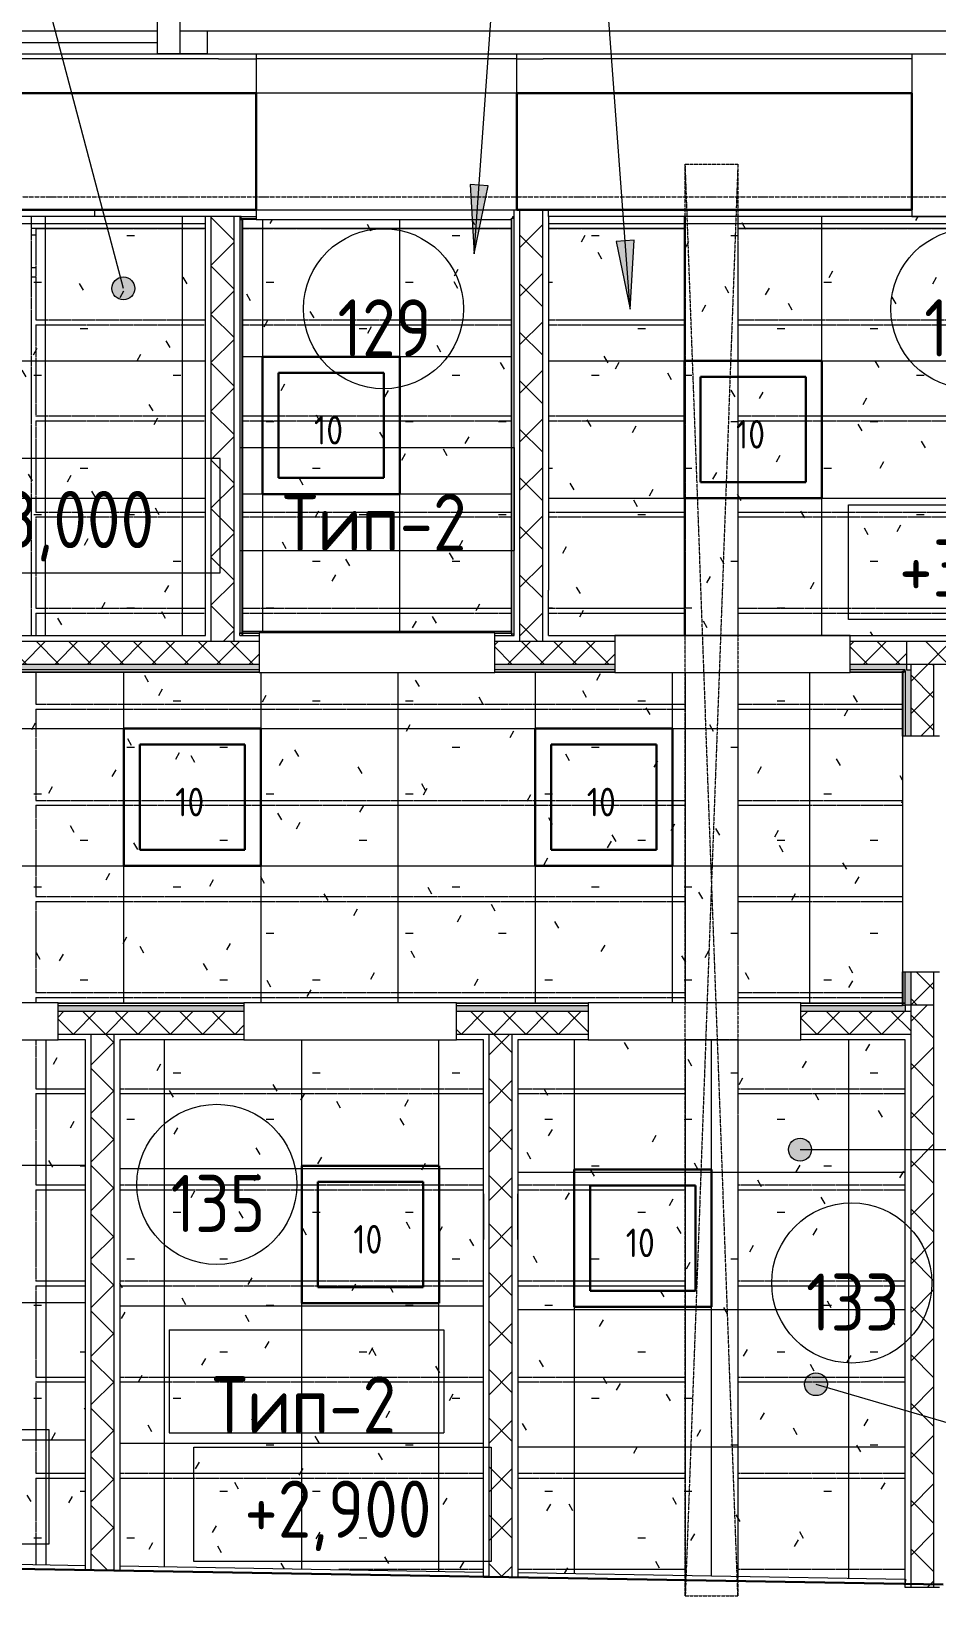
# Model space of a CAD drawing. Header units: millimetres. Extents: x -13069 to 207500, y -71366 to 56785.
# Drawn here: x 48960 to 52920, y 36933 to 43769 of the extents above; entities that cross this region are included whole.
import ezdxf

# ---------------------------------------------------------------- set-up
doc = ezdxf.new("R2010")
doc.units = ezdxf.units.MM
for name, pattern in [('ADSK_Линия сетки', [25, 20, -2.5, 0, -2.5]), ('ADSK_Штрих_ш3 п1_5', [4.5, 3, -1.5]), ('ADSK_Штрихпунктирная 2 точки_ш15 п1_5 п1_5 п1_5', [19.5, 15, -1.5, 0, -1.5, 0, -1.5])]:
    doc.linetypes.add(name, pattern=pattern)
for name, color, linetype, lineweight in [('Аннотация', 7, 'Continuous', 18), ('Каркас', 7, 'Continuous', 18), ('Крыша', 7, 'Continuous', 9), ('Марки', 7, 'Continuous', 20), ('Марки помещений', 7, 'Continuous', 20), ('Оси', 7, 'Continuous', 9), ('Отметки', 7, 'Continuous', 9), ('Перекрытие', 7, 'Continuous', 18), ('Потолки', 7, 'Continuous', 9), ('Потолки штриховка', 7, 'Continuous', 9), ('Стены внутренние', 7, 'Continuous', 18), ('Стены наружные', 7, 'Continuous', 18), ('Стены несущие', 7, 'Continuous', 30), ('Стены отделка', 7, 'Continuous', 30), ('Стены штриховка', 7, 'Continuous', 9)]:
    doc.layers.add(name, color=color, linetype=linetype, lineweight=lineweight)
doc.layers.add('Линии', color=7, linetype='Continuous', lineweight=9, true_color=0x00a600)
doc.styles.add('GOST Common_1', font='GOST_Common.ttf', dxfattribs={"width": 0.9, "height": 250})
doc.styles.add('GOST Common_2', font='GOST_Common.ttf', dxfattribs={"width": 0.9, "height": 250})
doc.styles.add('GOST Common_4', font='GOST_Common.ttf', dxfattribs={"width": 0.9, "height": 125})
doc.styles.add('GOST Common_B', font='', dxfattribs={"width": 0.9, "height": 250})
doc.styles.get('GOST Common_B').set_extended_font_data('GOST Common', bold=True)
pattern_1 = [(45, (0, 0), (-70.71068, 70.71068), []), (135, (0, 0), (-70.71068, -70.71068), [])]
pattern_2 = [(45, (0, 0), (-106.06602, 106.06602), []), (135, (0, 0), (-106.06602, -106.06602), [])]
pattern_3 = [(0, (0, 0), (812.8, 203.2), [33.528, -576.072, 33.528, -576.072, -3251.2]), (0, (0, 0), (812.8, 203.2), [-1219.2, 33.528, -1185.672, 33.528, -576.072, -1422.4]), (0, (0, 0), (812.8, 203.2), [-3048, 33.528, -372.872, 33.528, -982.472]), (120, (304.8, 101.6), (-582.37636, 602.30545), [33.528, -576.072, 33.528, -576.072, -3251.2]), (120, (304.8, 101.6), (-582.37636, 602.30545), [-1219.2, 33.528, -1185.672, 33.528, -576.072, -1422.4]), (120, (304.8, 101.6), (-582.37636, 602.30545), [-3048, 33.528, -372.872, 33.528, -982.472]), (240, (406.4, 508), (-230.42364, -805.50545), [33.528, -576.072, 33.528, -576.072, -3251.2]), (240, (406.4, 508), (-230.42364, -805.50545), [-1219.2, 33.528, -1185.672, 33.528, -576.072, -1422.4]), (240, (406.4, 508), (-230.42364, -805.50545), [-3048, 33.528, -372.872, 33.528, -982.472])]

# ---------------------------------------------------------------- blocks, each defined once
blk = doc.blocks.new('ADSK_Марка_Помещение_ОдноЗначение - Номер-159740-План потолков 1-го этажа')
at = {"layer": 'Марки помещений'}
blk.add_circle((0, 0), 3.5, dxfattribs=at)
blk = doc.blocks.new('ADSK_Марка_Потолок - ADSK_Марка и Смещение от уровня-155896-План потолков 1-го этажа')
at = {"layer": 'Марки'}
for p, q in [((-6, 4.5), (-6, 0)), ((-6, 4.5), (6, 4.5)), ((6, 4.5), (6, 0)), ((-6, 0), (6, 0))]:
    blk.add_line(p, q, dxfattribs=at)
blk = doc.blocks.new('Высотные отметки - Рамка-12095-План потолков 1-го этажа')
at = {"layer": 'Аннотация', "lineweight": 20}
for p, q in [((-6.5, 0), (-6.5, 5)), ((-6.5, 5), (6.5, 5)), ((6.5, 5), (6.5, 0)), ((6.5, 0), (-6.5, 0))]:
    blk.add_line(p, q, dxfattribs=at)

msp = doc.modelspace()

# ---------------------------------------------------------------- hatches: boundary and pattern name
at = {"layer": 'Аннотация', "lineweight": 9}
for points in [[(50897.56, 42796.99), (50958.182, 43093.444), (50879.388, 43099.033)], [(51579.909, 42554.425), (51597.285, 42856.515), (51518.506, 42850.719)]]:
    msp.add_hatch(color=256, dxfattribs=at).paths.add_polyline_path(points)
at = {"layer": 'Марки'}
h = msp.add_hatch(color=256, dxfattribs=at)
edge = h.paths.add_edge_path()
edge.add_arc((49363.455, 42645.131), 50, 0, 360)
h = msp.add_hatch(color=256, dxfattribs=at)
edge = h.paths.add_edge_path()
edge.add_arc((52392.27, 37856.796), 50, 0, 360)
at = {"layer": 'Отметки'}
h = msp.add_hatch(color=256, dxfattribs=at)
edge = h.paths.add_edge_path()
edge.add_arc((52322.623, 38881.898), 50, 0, 360)
at = {"layer": 'Потолки штриховка', "lineweight": 18}
h = msp.add_hatch(dxfattribs=at)
h.set_pattern_fill('FP_21', color=256, style=0, pattern_type=2)
h.set_pattern_definition(pattern_3)
h.paths.add_polyline_path([(49224.917, 41128.805), (49722.136, 41128.805), (49722.136, 42958.805), (48422.135, 42958.805), (48422.135, 41128.805), (49079.642, 41128.805)])
h = msp.add_hatch(dxfattribs=at)
h.set_pattern_fill('FP_95', color=256, style=0, pattern_type=2)
h.set_pattern_definition([(0, (47822.14, 41728.8), (0, -600), []), (270, (47822.14, 41728.8), (-600, -4e-14), [])])
h.paths.add_polyline_path([(49224.917, 41128.805), (49722.136, 41128.805), (49722.136, 42958.805), (48422.135, 42958.805), (48422.135, 41128.805), (49079.642, 41128.805)])
h = msp.add_hatch(dxfattribs=at)
h.set_pattern_fill('FP_51', color=256, style=0, pattern_type=2)
h.set_pattern_definition(pattern_3)
h.paths.add_polyline_path([(51060.136, 41128.805), (51072.136, 41128.805), (51072.136, 41134.805), (51060.136, 41134.805)])
h.paths.add_polyline_path([(49878.136, 42948.805), (49878.136, 42958.805), (49872.136, 42958.805), (49872.136, 42946.805), (49878.136, 42946.805)])
h.paths.add_polyline_path([(49884.136, 41140.805), (51060.136, 41140.805), (51060.136, 42946.805), (49884.136, 42946.805), (49884.136, 41146.565)])
h.paths.add_polyline_path([(51066.136, 42952.805), (51072.136, 42952.805), (51072.136, 42958.805), (51066.136, 42958.805)])
h = msp.add_hatch(dxfattribs=at)
h.set_pattern_fill('FP_98', color=256, style=0, pattern_type=2)
h.set_pattern_definition([(270, (50572.14, 42346.8), (-600, -4e-14), []), (180, (50572.14, 42346.8), (7e-14, 600), [])])
h.paths.add_polyline_path([(51060.136, 41128.805), (51072.136, 41128.805), (51072.136, 41134.805), (51060.136, 41134.805)])
h.paths.add_polyline_path([(49878.136, 42948.805), (49878.136, 42958.805), (49872.136, 42958.805), (49872.136, 42946.805), (49878.136, 42946.805)])
h.paths.add_polyline_path([(49884.136, 41140.805), (51060.136, 41140.805), (51060.136, 42946.805), (49884.136, 42946.805), (49884.136, 41146.565)])
h.paths.add_polyline_path([(51066.136, 42952.805), (51072.136, 42952.805), (51072.136, 42958.805), (51066.136, 42958.805)])
h = msp.add_hatch(dxfattribs=at)
h.set_pattern_fill('FP_21', color=256, style=0, pattern_type=2)
h.set_pattern_definition(pattern_3)
h.paths.add_polyline_path([(54798.022, 41128.805), (54812.822, 41128.998), (54798.306, 42788.805), (54211.355, 42788.805), (54211.355, 42958.805), (51222.136, 42958.805), (51222.136, 41128.805), (54390.021, 41128.805)])
h = msp.add_hatch(dxfattribs=at)
h.set_pattern_fill('FP_78', color=256, style=0, pattern_type=2)
h.set_pattern_definition([(0, (53017.5, 41128.8), (0, -600), []), (270, (53017.5, 41128.8), (-600, -4e-14), [])])
h.paths.add_polyline_path([(54798.022, 41128.805), (54812.822, 41128.998), (54798.306, 42788.805), (54211.355, 42788.805), (54211.355, 42958.805), (51222.136, 42958.805), (51222.136, 41128.805), (54390.021, 41128.805)])
h = msp.add_hatch(dxfattribs=at)
h.set_pattern_fill('FP_35', color=256, style=0, pattern_type=2)
h.set_pattern_definition(pattern_3)
h.paths.add_polyline_path([(47490.957, 37106.173), (47490.957, 39521.692), (47492.957, 39521.692), (47492.957, 39523.692), (52770.957, 39523.692), (52770.957, 40966.805), (46021.854, 40966.805), (46021.854, 37131.02), (47483.37, 37106.301)])
h.paths.add_polyline_path([(52782.957, 40972.805), (52782.957, 40978.805), (52776.957, 40978.805), (52776.957, 40972.805), (52781.814, 40972.805)])
h = msp.add_hatch(dxfattribs=at)
h.set_pattern_fill('FP_36', color=256, style=0, pattern_type=2)
h.set_pattern_definition([(270, (49364.9, 38921.7), (-600, -4e-14), []), (180, (49364.9, 38921.7), (7e-14, 600), [])])
h.paths.add_polyline_path([(47490.957, 37106.173), (47490.957, 39521.692), (47492.957, 39521.692), (47492.957, 39523.692), (52770.957, 39523.692), (52770.957, 40966.805), (46021.854, 40966.805), (46021.854, 37131.02), (47483.37, 37106.301)])
h.paths.add_polyline_path([(52782.957, 40972.805), (52782.957, 40978.805), (52776.957, 40978.805), (52776.957, 40972.805), (52781.814, 40972.805)])
h = msp.add_hatch(dxfattribs=at)
h.set_pattern_fill('FP_21', color=256, style=0, pattern_type=2)
h.set_pattern_definition(pattern_3)
h.paths.add_polyline_path([(49197.957, 37065.301), (49197.957, 39361.692), (47652.957, 39361.692), (47652.957, 37091.432), (49114.228, 37066.717)])
h = msp.add_hatch(dxfattribs=at)
h.set_pattern_fill('FP_40', color=256, style=0, pattern_type=2)
h.set_pattern_definition([(90, (48425.46, 38213.5), (600, -4e-14), []), (0, (48425.46, 38213.5), (0, -600), [])])
h.paths.add_polyline_path([(49197.957, 37065.301), (49197.957, 39361.692), (47652.957, 39361.692), (47652.957, 37091.432), (49114.228, 37066.717)])
h = msp.add_hatch(dxfattribs=at)
h.set_pattern_fill('FP_21', color=256, style=0, pattern_type=2)
h.set_pattern_definition(pattern_3)
h.paths.add_polyline_path([(50937.957, 37035.872), (50937.957, 39361.692), (49347.957, 39361.692), (49347.957, 37062.764), (50829.117, 37037.712)])
h = msp.add_hatch(dxfattribs=at)
h.set_pattern_fill('FP_39', color=256, style=0, pattern_type=2)
h.set_pattern_definition([(90, (50142.96, 38198.8), (600, -4e-14), []), (0, (50142.96, 38198.8), (0, -600), [])])
h.paths.add_polyline_path([(50937.957, 37035.872), (50937.957, 39361.692), (49347.957, 39361.692), (49347.957, 37062.764), (50829.117, 37037.712)])
h = msp.add_hatch(dxfattribs=at)
h.set_pattern_fill('FP_21', color=256, style=0, pattern_type=2)
h.set_pattern_definition(pattern_3)
h.paths.add_polyline_path([(52782.957, 37004.667), (52782.957, 39361.692), (51087.957, 39361.692), (51087.957, 37033.335), (52578.593, 37008.123)])
h = msp.add_hatch(dxfattribs=at)
h.set_pattern_fill('FP_38', color=256, style=0, pattern_type=2)
h.set_pattern_definition([(90, (51935.46, 38183.2), (600, -4e-14), []), (0, (51935.46, 38183.2), (0, -600), [])])
h.paths.add_polyline_path([(52782.957, 37004.667), (52782.957, 39361.692), (51087.957, 39361.692), (51087.957, 37033.335), (52578.593, 37008.123)])
at = {"layer": 'Стены внутренние', "lineweight": 9}
h = msp.add_hatch(dxfattribs=at)
h.set_pattern_fill('FP_2', color=256, style=0, pattern_type=2)
h.set_pattern_definition(pattern_2)
h.paths.add_polyline_path([(49795.052, 41103.805), (49847.136, 41103.805), (49847.136, 42958.805), (49747.136, 42958.805), (49747.136, 41103.805)])
h = msp.add_hatch(dxfattribs=at)
h.set_pattern_fill('FP_2', color=256, style=0, pattern_type=2)
h.set_pattern_definition(pattern_2)
h.paths.add_polyline_path([(51132.195, 41103.805), (51197.136, 41103.805), (51197.136, 42988.805), (51097.136, 42988.805), (51097.136, 41103.805)])
at = {"layer": 'Стены внутренние', "lineweight": 9, "true_color": 0x0000ff}
h = msp.add_hatch(dxfattribs=at)
h.set_pattern_fill('FP_1', color=5, style=0, pattern_type=2)
h.set_pattern_definition(pattern_1)
h.paths.add_polyline_path([(48151.357, 41003.805), (49957.136, 41003.805), (49957.136, 41103.805), (47557.957, 41103.805), (47557.957, 41003.805), (48102.678, 41003.805)])
h.paths.add_polyline_path([(51512.136, 41003.805), (51512.136, 41103.805), (50987.136, 41103.805), (50987.136, 41003.805), (51266.486, 41003.805)])
h.paths.add_polyline_path([(46627.957, 41003.805), (46627.957, 41103.805), (46021.854, 41103.805), (46021.854, 41003.805), (46287.832, 41003.805)])
h.paths.add_polyline_path([(52542.136, 41003.805), (52787.719, 41003.805), (52787.719, 41103.805), (52542.136, 41103.805)])
at = {"layer": 'Стены внутренние', "lineweight": 9}
h = msp.add_hatch(dxfattribs=at)
h.set_pattern_fill('FP_2', color=256, style=0, pattern_type=2)
h.set_pattern_definition(pattern_2)
h.paths.add_polyline_path([(52787.719, 41003.805), (54813.834, 41003.805), (54812.892, 41103.805), (52787.719, 41103.805)])
at = {"layer": 'Стены внутренние'}
h = msp.add_hatch(color=256, dxfattribs=at)
h.paths.add_polyline_path([(48101.958, 40978.805), (49957.136, 40978.805), (49957.136, 41003.805), (47557.957, 41003.805), (47557.957, 40978.805), (47989.361, 40978.805)])
h.paths.add_polyline_path([(46021.854, 40978.805), (46627.957, 40978.805), (46627.957, 41003.805), (46021.854, 41003.805), (46021.854, 40981.339)])
h.paths.add_polyline_path([(52776.957, 40978.805), (52787.719, 40978.805), (52787.719, 41003.805), (52542.136, 41003.805), (52542.136, 40978.805), (52578.593, 40978.805)])
h.paths.add_polyline_path([(51512.136, 40978.805), (51512.136, 41003.805), (50987.136, 41003.805), (50987.136, 40978.805), (51266.486, 40978.805)])
h = msp.add_hatch(color=256, dxfattribs=at)
h.paths.add_polyline_path([(52807.957, 39513.805), (52807.957, 39659.192), (52782.957, 39659.192), (52782.957, 39513.805)])
h.paths.add_polyline_path([(52782.957, 40689.192), (52807.957, 40689.192), (52807.957, 40978.805), (52782.957, 40978.805), (52782.957, 40806.594)])
at = {"layer": 'Стены внутренние', "lineweight": 9, "true_color": 0x0000ff}
h = msp.add_hatch(dxfattribs=at)
h.set_pattern_fill('FP_1', color=5, style=0, pattern_type=2)
h.set_pattern_definition(pattern_1)
h.paths.add_polyline_path([(52807.957, 39513.805), (52907.957, 39513.805), (52907.957, 39659.192), (52807.957, 39659.192), (52807.957, 39546.594)])
h.paths.add_polyline_path([(52807.957, 40689.192), (52907.957, 40689.192), (52907.957, 41003.805), (52807.957, 41003.805), (52807.957, 40806.594)])
at = {"layer": 'Стены внутренние', "lineweight": 9}
h = msp.add_hatch(dxfattribs=at)
h.set_pattern_fill('FP_2', color=256, style=0, pattern_type=2)
h.set_pattern_definition(pattern_2)
h.paths.add_polyline_path([(52907.957, 36968.805), (52907.957, 39513.805), (52807.957, 39513.805), (52807.957, 36968.805)])
at = {"layer": 'Стены внутренние'}
h = msp.add_hatch(color=256, dxfattribs=at)
h.paths.add_polyline_path([(52578.593, 39486.692), (52782.957, 39486.692), (52782.957, 39511.692), (52326.716, 39511.692), (52326.716, 39486.692)])
h.paths.add_polyline_path([(49890.457, 39486.692), (49890.457, 39511.692), (49077.957, 39511.692), (49077.957, 39486.692), (49347.957, 39486.692)])
h.paths.add_polyline_path([(50820.457, 39486.692), (51396.716, 39486.692), (51396.716, 39511.692), (50820.457, 39511.692)])
h.paths.add_polyline_path([(47989.361, 39486.692), (48147.957, 39486.692), (48147.957, 39511.692), (47502.957, 39511.692), (47502.957, 39486.692), (47652.957, 39486.692)])
at = {"layer": 'Стены внутренние', "lineweight": 9, "true_color": 0x0000ff}
h = msp.add_hatch(dxfattribs=at)
h.set_pattern_fill('FP_1', color=5, style=0, pattern_type=2)
h.set_pattern_definition(pattern_1)
h.paths.add_polyline_path([(52675.731, 39386.692), (52807.957, 39386.692), (52807.957, 39486.692), (52326.716, 39486.692), (52326.716, 39386.692), (52578.593, 39386.692)])
h.paths.add_polyline_path([(47627.957, 39386.692), (48147.957, 39386.692), (48147.957, 39486.692), (47527.957, 39486.692), (47527.957, 39386.692)])
h.paths.add_polyline_path([(49077.957, 39386.692), (49890.457, 39386.692), (49890.457, 39486.692), (49077.957, 39486.692)])
h.paths.add_polyline_path([(51396.716, 39386.692), (51396.716, 39486.692), (50820.457, 39486.692), (50820.457, 39386.692), (51087.957, 39386.692)])
at = {"layer": 'Стены внутренние', "lineweight": 9}
h = msp.add_hatch(dxfattribs=at)
h.set_pattern_fill('FP_2', color=256, style=0, pattern_type=2)
h.set_pattern_definition(pattern_2)
h.paths.add_polyline_path([(49322.957, 37043.268), (49322.685, 39386.692), (49222.957, 39386.692), (49222.957, 37044.875), (49317.957, 37043.268)])
h = msp.add_hatch(dxfattribs=at)
h.set_pattern_fill('FP_2', color=256, style=0, pattern_type=2)
h.set_pattern_definition(pattern_2)
h.paths.add_polyline_path([(51062.957, 37013.755), (51062.688, 39386.692), (50962.957, 39386.692), (50963.097, 37015.444)])

# ---------------------------------------------------------------- linework, layer by layer
at = {"layer": 'Аннотация', "lineweight": 9}
for p, q in [((50897.56, 42796.99), (51223.728, 47395.518)), ((51579.909, 42554.425), (51223.728, 47395.518)), ((50958.182, 43093.444), (50879.388, 43099.033)), ((50879.388, 43099.033), (50897.56, 42796.99)), ((50897.56, 42796.99), (50958.182, 43093.444)), ((51597.285, 42856.515), (51518.506, 42850.719)), ((51518.506, 42850.719), (51579.909, 42554.425)), ((51579.909, 42554.425), (51597.285, 42856.515))]:
    msp.add_line(p, q, dxfattribs=at)
at = {"layer": 'Каркас', "color": 7, "linetype": 'ADSK_Штрих_ш3 п1_5', "lineweight": 9, "true_color": 0xf9f9f9}
for p, q in [((48960.457, 42958.805), (48960.457, 41128.805)), ((51820.844, 42958.805), (51820.844, 41128.805)), ((52050.844, 42958.805), (52050.844, 41128.805)), ((48980.844, 42906.594), (48980.844, 42506.594)), ((48980.844, 42906.594), (49722.136, 42906.594)), ((49884.136, 42906.594), (51060.136, 42906.594)), ((51222.136, 42906.594), (51820.844, 42906.594)), ((52050.844, 42906.594), (54211.355, 42906.594)), ((49722.136, 42506.594), (48980.844, 42506.594)), ((48980.844, 42486.594), (48980.844, 42086.594)), ((48980.844, 42486.594), (49722.136, 42486.594)), ((51060.136, 42506.594), (49884.136, 42506.594)), ((49884.136, 42486.594), (51060.136, 42486.594)), ((51820.844, 42506.594), (51222.136, 42506.594)), ((51222.136, 42486.594), (51820.844, 42486.594)), ((54801.68, 42506.594), (52050.844, 42506.594)), ((52050.844, 42486.594), (54801.842, 42486.594)), ((49722.136, 42086.594), (48980.844, 42086.594)), ((48980.844, 42066.594), (48980.844, 41666.594)), ((48980.844, 42066.594), (49722.136, 42066.594)), ((51060.136, 42086.594), (49884.136, 42086.594)), ((49884.136, 42066.594), (51060.136, 42066.594)), ((51820.844, 42086.594), (51222.136, 42086.594)), ((51222.136, 42066.594), (51820.844, 42066.594)), ((54805.077, 42086.594), (52050.844, 42086.594)), ((52050.844, 42066.594), (54805.239, 42066.594)), ((49722.136, 41666.594), (48980.844, 41666.594)), ((48980.844, 41646.594), (48980.844, 41246.594)), ((48980.844, 41646.594), (49722.136, 41646.594)), ((51060.136, 41666.594), (49884.136, 41666.594)), ((49884.136, 41646.594), (51060.136, 41646.594)), ((51820.844, 41666.594), (51222.136, 41666.594)), ((51222.136, 41646.594), (51820.844, 41646.594)), ((54808.474, 41666.594), (52050.844, 41666.594)), ((52050.844, 41646.594), (54808.635, 41646.594)), ((49722.136, 41246.594), (48980.844, 41246.594)), ((48980.844, 41226.594), (48980.844, 41128.805)), ((48980.844, 41226.594), (49722.136, 41226.594)), ((51060.252, 41246.594), (49884.136, 41246.594)), ((49884.136, 41226.594), (51060.23, 41226.594)), ((51820.844, 41246.594), (51222.136, 41246.594)), ((51222.136, 41226.594), (51820.844, 41226.594)), ((54811.871, 41246.594), (52050.844, 41246.594)), ((52050.844, 41226.594), (54812.032, 41226.594)), ((48980.844, 40966.805), (48980.844, 40826.594)), ((51820.844, 40966.805), (51820.844, 39523.692)), ((52050.844, 40966.805), (52050.844, 39523.692)), ((51820.844, 40826.594), (48980.844, 40826.594)), ((52770.957, 40826.594), (52050.844, 40826.594)), ((48980.844, 40806.594), (48980.844, 40406.594)), ((48980.844, 40806.594), (51820.844, 40806.594)), ((52050.844, 40806.594), (52770.957, 40806.594)), ((51820.844, 40406.594), (48980.844, 40406.594)), ((52770.957, 40406.594), (52050.844, 40406.594)), ((48980.844, 40386.594), (48980.844, 39986.594)), ((48980.844, 40386.594), (51820.844, 40386.594)), ((52050.844, 40386.594), (52770.957, 40386.594)), ((51820.844, 39986.594), (48980.844, 39986.594)), ((48980.844, 39966.594), (48980.844, 39566.594)), ((48980.844, 39966.594), (51820.844, 39966.594)), ((52770.957, 39986.594), (52050.844, 39986.594)), ((52050.844, 39966.594), (52770.957, 39966.594)), ((51820.844, 39566.594), (48980.844, 39566.594)), ((48980.844, 39546.594), (48980.844, 39523.692)), ((48980.844, 39546.594), (51820.844, 39546.594)), ((52770.957, 39566.594), (52050.844, 39566.594)), ((52050.844, 39546.594), (52770.957, 39546.594)), ((48980.844, 39361.692), (48980.844, 39146.594)), ((51820.844, 39361.692), (51820.844, 37020.939)), ((52050.844, 39361.692), (52050.844, 37017.049)), ((49197.957, 39146.594), (48980.844, 39146.594)), ((48980.844, 39126.594), (48980.844, 38726.594)), ((48980.844, 39126.594), (49197.957, 39126.594)), ((50937.957, 39146.594), (49347.957, 39146.594)), ((49347.957, 39126.594), (50937.957, 39126.594)), ((51820.844, 39146.594), (51087.957, 39146.594)), ((51087.957, 39126.594), (51820.844, 39126.594)), ((52782.957, 39146.594), (52050.844, 39146.594)), ((52050.844, 39126.594), (52782.957, 39126.594)), ((49197.957, 38726.594), (48980.844, 38726.594)), ((48980.844, 38706.594), (48980.844, 38306.594)), ((48980.844, 38706.594), (49197.957, 38706.594)), ((50937.957, 38726.594), (49347.957, 38726.594)), ((49347.957, 38706.594), (50937.957, 38706.594)), ((51820.844, 38726.594), (51087.957, 38726.594)), ((51087.957, 38706.594), (51820.844, 38706.594)), ((52782.957, 38726.594), (52050.844, 38726.594)), ((52050.844, 38706.594), (52782.957, 38706.594)), ((49197.957, 38306.594), (48980.844, 38306.594)), ((48980.844, 38286.594), (48980.844, 37886.594)), ((48980.844, 38286.594), (49197.957, 38286.594)), ((50937.957, 38306.594), (49347.957, 38306.594)), ((49347.957, 38286.594), (50937.957, 38286.594)), ((51820.844, 38306.594), (51087.957, 38306.594)), ((51087.957, 38286.594), (51820.844, 38286.594)), ((52782.957, 38306.594), (52050.844, 38306.594)), ((52050.844, 38286.594), (52782.957, 38286.594)), ((49197.957, 37886.594), (48980.844, 37886.594)), ((50937.957, 37886.594), (49347.957, 37886.594)), ((51820.844, 37886.594), (51087.957, 37886.594)), ((52782.957, 37886.594), (52050.844, 37886.594)), ((48980.844, 37866.594), (48980.844, 37466.594)), ((48980.844, 37866.594), (49197.957, 37866.594)), ((49347.957, 37866.594), (50937.957, 37866.594)), ((51087.957, 37866.594), (51820.844, 37866.594)), ((52050.844, 37866.594), (52782.957, 37866.594)), ((49197.957, 37466.594), (48980.844, 37466.594)), ((50937.957, 37466.594), (49347.957, 37466.594)), ((51820.844, 37466.594), (51087.957, 37466.594)), ((52782.957, 37466.594), (52050.844, 37466.594)), ((48980.844, 37446.594), (48980.844, 37068.973)), ((48980.844, 37446.594), (49197.957, 37446.594)), ((49347.957, 37446.594), (50937.957, 37446.594)), ((51087.957, 37446.594), (51820.844, 37446.594)), ((52050.844, 37446.594), (52782.957, 37446.594)), ((50937.957, 37046.594), (50303.969, 37046.594)), ((51820.844, 37046.594), (51087.957, 37046.594)), ((52782.957, 37046.594), (52050.844, 37046.594))]:
    msp.add_line(p, q, dxfattribs=at)
at = {"layer": 'Каркас', "color": 7, "linetype": 'ADSK_Штрих_ш3 п1_5', "lineweight": 9, "true_color": 0xfdfdfd}
msp.add_line((52050.844, 39361.692), (51820.844, 39361.692), dxfattribs=at)
at = {"layer": 'Крыша'}
msp.add_line((49730.98, 43668.805), (49730.98, 43669.805), dxfattribs=at)
at = {"layer": 'Линии', "color": 7, "linetype": 'ADSK_Штрихпунктирная 2 точки_ш15 п1_5 п1_5 п1_5'}
for p, q in [((51820.844, 43188.805), (52050.844, 43188.805)), ((52050.844, 43188.805), (51820.844, 36932.606)), ((52050.844, 36932.606), (51820.844, 43188.805)), ((51820.844, 36932.606), (51820.844, 43188.805)), ((52050.844, 43188.805), (52050.844, 36932.606)), ((51820.844, 37052.606), (51820.844, 36932.606)), ((51820.844, 36932.606), (52050.844, 36932.606))]:
    msp.add_line(p, q, dxfattribs=at)
at = {"layer": 'Линии', "color": 5, "lineweight": 30, "true_color": 0x0000ff}
for p, q in [((49972.136, 42346.805), (50572.136, 42346.805)), ((49972.136, 41746.805), (49972.136, 42346.805)), ((50572.136, 42346.805), (50572.136, 41746.805)), ((51817.514, 42328.805), (52417.514, 42328.805)), ((51817.514, 41728.805), (51817.514, 42328.805)), ((52417.514, 42328.805), (52417.514, 41728.805)), ((50042.136, 42276.805), (50502.136, 42276.805)), ((50042.136, 41816.805), (50042.136, 42276.805)), ((50502.136, 41816.805), (50502.136, 42276.805)), ((51887.514, 42258.805), (52347.514, 42258.805)), ((51887.514, 41798.805), (51887.514, 42258.805)), ((52347.514, 41798.805), (52347.514, 42258.805)), ((50042.136, 41816.805), (50502.136, 41816.805)), ((51887.514, 41798.805), (52347.514, 41798.805)), ((50572.136, 41746.805), (49972.136, 41746.805)), ((52417.514, 41728.805), (51817.514, 41728.805)), ((49364.93, 40721.692), (49964.93, 40721.692)), ((49364.93, 40121.692), (49364.93, 40721.692)), ((49964.93, 40721.692), (49964.93, 40121.692)), ((51164.93, 40721.692), (51764.93, 40721.692)), ((51164.93, 40121.692), (51164.93, 40721.692)), ((51764.93, 40721.692), (51764.93, 40121.692)), ((49434.93, 40651.692), (49894.93, 40651.692)), ((49434.93, 40191.692), (49434.93, 40651.692)), ((49894.93, 40191.692), (49894.93, 40651.692)), ((51234.93, 40651.692), (51694.93, 40651.692)), ((51234.93, 40191.692), (51234.93, 40651.692)), ((51694.93, 40191.692), (51694.93, 40651.692)), ((49434.93, 40191.692), (49894.93, 40191.692)), ((51234.93, 40191.692), (51694.93, 40191.692)), ((49964.93, 40121.692), (49364.93, 40121.692)), ((51764.93, 40121.692), (51164.93, 40121.692)), ((50143.762, 38811.023), (50743.762, 38811.023)), ((50143.762, 38211.023), (50143.762, 38811.023)), ((50743.762, 38811.023), (50743.762, 38211.023)), ((51335.457, 38795.42), (51935.457, 38795.42)), ((51335.457, 38195.42), (51335.457, 38795.42)), ((51935.457, 38795.42), (51935.457, 38195.42)), ((50213.762, 38741.023), (50673.762, 38741.023)), ((50213.762, 38281.023), (50213.762, 38741.023)), ((50673.762, 38281.023), (50673.762, 38741.023)), ((51405.457, 38725.42), (51865.457, 38725.42)), ((51405.457, 38265.42), (51405.457, 38725.42)), ((51865.457, 38265.42), (51865.457, 38725.42)), ((50213.762, 38281.023), (50673.762, 38281.023)), ((51405.457, 38265.42), (51865.457, 38265.42)), ((50743.762, 38211.023), (50143.762, 38211.023)), ((51935.457, 38195.42), (51335.457, 38195.42))]:
    msp.add_line(p, q, dxfattribs=at)
at = {"layer": 'Марки'}
for p, q in [((49363.455, 42645.131), (48985.307, 44076.852)), ((52392.27, 37856.796), (53180.613, 37626.552))]:
    msp.add_line(p, q, dxfattribs=at)
for centre in [(49363.455, 42645.131), (52392.27, 37856.796)]:
    msp.add_circle(centre, 50, dxfattribs=at)
at = {"layer": 'Оси', "linetype": 'ADSK_Линия сетки'}
msp.add_line((-12268.557, 43045), (56004.853, 43045), dxfattribs=at)
at = {"layer": 'Отметки', "lineweight": 20}
for p, q in [((49081.521, 41402.624), (49136.873, 41402.624)), ((52322.623, 38881.898), (53275.012, 38881.898))]:
    msp.add_line(p, q, dxfattribs=at)
at = {"layer": 'Отметки'}
msp.add_circle((52322.623, 38881.898), 50, dxfattribs=at)
at = {"layer": 'Перекрытие', "color": 7, "true_color": 0xf4f4f4}
for p, q in [((49701.355, 42906.594), (49701.355, 42908.805)), ((49701.355, 42908.805), (49722.136, 42908.805)), ((49884.136, 42908.805), (51060.136, 42908.805)), ((51222.136, 42908.805), (51820.844, 42908.805)), ((52050.844, 42908.805), (54211.355, 42908.805)), ((48960.457, 42695.549), (48980.844, 42695.549))]:
    msp.add_line(p, q, dxfattribs=at)
at = {"layer": 'Потолки'}
msp.add_line((55110.98, 43768.805), (49610.98, 43768.805), dxfattribs=at)
at = {"layer": 'Потолки', "color": 7, "true_color": 0xfcfcfc}
for p, q in [((49872.136, 42958.805), (49872.136, 42946.805)), ((54211.355, 42958.805), (51222.136, 42958.805)), ((51222.136, 42958.805), (51222.136, 41326.692)), ((48422.135, 41128.805), (49079.642, 41128.805)), ((51266.486, 41128.805), (52542.136, 41128.805)), ((49079.642, 39361.692), (49077.957, 39361.692)), ((49197.957, 38282.689), (49197.957, 39361.692)), ((50829.117, 39361.692), (50820.457, 39361.692)), ((52782.957, 39361.692), (52326.716, 39361.692)), ((51087.957, 37033.335), (52782.957, 37004.667))]:
    msp.add_line(p, q, dxfattribs=at)
at = {"layer": 'Стены внутренние'}
for p, q in [((49730.98, 43669.805), (49730.98, 43768.805)), ((49730.98, 43669.805), (49610.98, 43669.805)), ((51083.986, 43498.805), (49943.986, 43498.805)), ((49943.986, 42988.805), (51072.136, 42988.805)), ((51066.136, 42958.805), (51072.136, 42958.805)), ((52812, 42958.805), (54204.05, 42958.805)), ((52542.136, 41128.805), (51512.136, 41128.805)), ((48147.957, 39361.692), (49077.957, 39361.692)), ((49890.457, 39361.692), (50820.457, 39361.692)), ((51396.716, 39361.692), (52326.716, 39361.692))]:
    msp.add_line(p, q, dxfattribs=at)
at = {"layer": 'Стены внутренние', "color": 7, "true_color": 0xf4f4f4}
for p, q in [((48960.457, 42908.805), (49701.355, 42908.805)), ((48960.457, 42878.805), (48980.844, 42878.805)), ((48980.844, 42735.549), (48960.457, 42735.549))]:
    msp.add_line(p, q, dxfattribs=at)
at = {"layer": 'Стены внутренние', "color": 7, "true_color": 0xfcfcfc}
for p, q in [((51222.136, 41128.805), (51222.136, 41326.692)), ((50937.957, 38688.805), (50937.957, 38488.805)), ((51087.957, 38488.805), (51087.957, 38688.805))]:
    msp.add_line(p, q, dxfattribs=at)
at = {"layer": 'Стены наружные'}
for p, q in [((49610.98, 43669.805), (49610.98, 45893.523)), ((49510.98, 44898.475), (49510.98, 43669.805)), ((49510.98, 43768.805), (45161.854, 43768.805)), ((49510.98, 43718.805), (45211.854, 43718.805)), ((49610.98, 43669.805), (49510.98, 43669.805)), ((51083.986, 43668.805), (49943.986, 43668.805)), ((51083.986, 43648.805), (49943.986, 43648.805)), ((54212, 43668.805), (52812, 43668.805)), ((49943.986, 42946.805), (51060.136, 42946.805)), ((51066.136, 42952.805), (51066.136, 42958.805)), ((50987.136, 41140.805), (49957.136, 41140.805)), ((49957.136, 40966.805), (50987.136, 40966.805)), ((51512.136, 40966.805), (52542.136, 40966.805)), ((52770.957, 40689.192), (52770.957, 39659.192)), ((49077.957, 39523.692), (48147.957, 39523.692)), ((50820.457, 39523.692), (49890.457, 39523.692)), ((52326.716, 39523.692), (51396.716, 39523.692))]:
    msp.add_line(p, q, dxfattribs=at)
at = {"layer": 'Стены несущие'}
for p, q in [((49943.986, 43498.805), (48189.986, 43498.805)), ((49943.986, 43498.805), (49943.986, 42988.805)), ((52812, 43498.805), (51083.986, 43498.805)), ((51083.986, 42988.805), (51083.986, 43498.805)), ((52812, 43498.805), (52812, 42988.805)), ((49943.986, 42988.805), (48209.986, 42988.805)), ((51083.986, 42988.805), (52812, 42988.805)), ((45991.854, 37099.523), (52948.095, 36981.871))]:
    msp.add_line(p, q, dxfattribs=at)
at = {"layer": 'Стены отделка', "lineweight": 9}
for p, q in [((48189.986, 43669.805), (54235, 43669.805)), ((49943.986, 43668.805), (48189.986, 43668.805)), ((49779.77, 43648.805), (49943.986, 43648.805)), ((49943.986, 43668.805), (49943.986, 43498.805)), ((51083.986, 43498.805), (51083.986, 43668.805)), ((55492.303, 43668.805), (51083.986, 43668.805)), ((51083.986, 43648.805), (51199.77, 43648.805)), ((52812, 43668.805), (52812, 43498.805)), ((49943.986, 43498.805), (49943.986, 43498.805)), ((49878.136, 42958.805), (48209.986, 42958.805)), ((49239.179, 42958.805), (49239.179, 42988.805)), ((49722.136, 41128.805), (49722.136, 42958.805)), ((49872.136, 42946.805), (49872.136, 41140.805)), ((49872.136, 42946.805), (49878.136, 42946.805)), ((49878.136, 42946.805), (49878.136, 42958.805)), ((49943.986, 42946.805), (49884.136, 42946.805)), ((49884.136, 42946.805), (49884.136, 41128.805)), ((49943.986, 42988.805), (49943.986, 42946.805)), ((51060.136, 41140.805), (51060.136, 42952.805)), ((51060.136, 42952.805), (51072.136, 42952.805)), ((51072.136, 42952.805), (51072.136, 42988.805)), ((51072.136, 42988.805), (51083.986, 42988.805)), ((51222.136, 42958.805), (51222.136, 42988.805)), ((52812, 42988.805), (52812, 42958.805)), ((49079.642, 41128.805), (49722.136, 41128.805)), ((49872.136, 41140.805), (49957.136, 41140.805)), ((49957.136, 41140.805), (49957.136, 40966.805)), ((50987.136, 40966.805), (50987.136, 41140.805)), ((50987.136, 41140.805), (51060.136, 41140.805)), ((51072.136, 41134.805), (51060.136, 41134.805)), ((51060.136, 41134.805), (51060.136, 41128.805)), ((51060.136, 41128.805), (51072.136, 41128.805)), ((51072.136, 41128.805), (51072.136, 41134.805)), ((51222.136, 41128.805), (51266.486, 41128.805)), ((51512.136, 41128.805), (51512.136, 40966.805)), ((52542.136, 40966.805), (52542.136, 41128.805)), ((52542.136, 41128.805), (54832.104, 41128.805)), ((49957.136, 40966.805), (47557.957, 40966.805)), ((51512.136, 40966.805), (50987.136, 40966.805)), ((52776.957, 40966.805), (52542.136, 40966.805)), ((52770.957, 40689.192), (52770.957, 40972.805)), ((52770.957, 40972.805), (52782.957, 40972.805)), ((52782.957, 40978.805), (52776.957, 40978.805)), ((52776.957, 40978.805), (52776.957, 40966.805)), ((52782.957, 40972.805), (52782.957, 40978.805)), ((52932.957, 40689.192), (52770.957, 40689.192)), ((52770.957, 39511.692), (52770.957, 39659.192)), ((52770.957, 39659.192), (52932.957, 39659.192)), ((49077.957, 39361.692), (49077.957, 39523.692)), ((49077.957, 39523.692), (49890.457, 39523.692)), ((49890.457, 39523.692), (49890.457, 39361.692)), ((50820.457, 39361.692), (50820.457, 39523.692)), ((50820.457, 39523.692), (51396.716, 39523.692)), ((51396.716, 39523.692), (51396.716, 39361.692)), ((52326.716, 39361.692), (52326.716, 39523.692)), ((52326.716, 39523.692), (52782.957, 39523.692)), ((52782.957, 39513.805), (52782.957, 39511.692)), ((52782.957, 39511.692), (52770.957, 39511.692)), ((49197.957, 39361.692), (49079.642, 39361.692)), ((49890.457, 39361.692), (49347.957, 39361.692)), ((49347.957, 39361.692), (49347.957, 37062.764)), ((50937.957, 39361.692), (50829.117, 39361.692)), ((50937.957, 37035.872), (50937.957, 39361.692)), ((51396.716, 39361.692), (51087.957, 39361.692)), ((51087.957, 39361.692), (51087.957, 37033.335)), ((52782.957, 36968.805), (52782.957, 39361.692)), ((49197.957, 37065.301), (49197.957, 38282.689)), ((49197.957, 37045.298), (45991.854, 37099.523)), ((47652.957, 37091.432), (49197.957, 37065.301)), ((49347.957, 37062.764), (50937.957, 37035.872)), ((49197.957, 37043.268), (49197.957, 37045.298)), ((49317.957, 37043.268), (49197.957, 37043.268)), ((50937.957, 37015.869), (49317.957, 37043.268)), ((50937.957, 37012.148), (50937.957, 37015.869)), ((51087.957, 37012.148), (50937.957, 37012.148)), ((51087.957, 37013.332), (51087.957, 37012.148)), ((52782.957, 36984.664), (51087.957, 37013.332)), ((52782.957, 37004.667), (52783.295, 37004.661)), ((52783.295, 37004.661), (52782.957, 36984.664)), ((52932.957, 36968.805), (52782.957, 36968.805))]:
    msp.add_line(p, q, dxfattribs=at)
at = {"layer": 'Стены штриховка'}
for p, q in [((49779.77, 43648.805), (48189.986, 43648.805)), ((52812, 43648.805), (51199.77, 43648.805)), ((49747.136, 41103.805), (49747.136, 42958.805)), ((49847.136, 41103.805), (49847.136, 42958.805)), ((49878.136, 42958.805), (49943.986, 42958.805)), ((49943.986, 42948.805), (49878.136, 42948.805)), ((49878.136, 42946.805), (49882.136, 42946.805)), ((49882.136, 41128.805), (49882.136, 42946.805)), ((51062.136, 41134.805), (51062.136, 42952.805)), ((51072.136, 41134.805), (51072.136, 42952.805)), ((51097.136, 41103.805), (51097.136, 42988.805)), ((51197.136, 41103.805), (51197.136, 42988.805)), ((47557.957, 41103.805), (49957.136, 41103.805)), ((49872.136, 41128.805), (49872.136, 41140.805)), ((49872.136, 41138.805), (49957.136, 41138.805)), ((49872.136, 41128.805), (49957.136, 41128.805)), ((50987.136, 41138.805), (51060.136, 41138.805)), ((50987.136, 41128.805), (51060.136, 41128.805)), ((50987.136, 41103.805), (51512.136, 41103.805)), ((51060.136, 41138.805), (51060.136, 41134.805)), ((52542.136, 41103.805), (54832.307, 41103.805)), ((52787.719, 41103.805), (52787.719, 40978.805)), ((47557.957, 41003.805), (49957.136, 41003.805)), ((49957.136, 40978.805), (47557.957, 40978.805)), ((49957.136, 40968.805), (47557.957, 40968.805)), ((50987.136, 41003.805), (51512.136, 41003.805)), ((51512.136, 40978.805), (50987.136, 40978.805)), ((51512.136, 40968.805), (50987.136, 40968.805)), ((52542.136, 41003.805), (54833.115, 41003.805)), ((52776.957, 40978.805), (52542.136, 40978.805)), ((52776.957, 40968.805), (52542.136, 40968.805)), ((52772.957, 40689.192), (52772.957, 40972.805)), ((52782.957, 40972.805), (52782.957, 40689.192)), ((52787.719, 40978.805), (52807.957, 40978.805)), ((52807.957, 40689.192), (52807.957, 41003.805)), ((52907.957, 40689.192), (52907.957, 41003.805)), ((52772.957, 39511.692), (52772.957, 39659.192)), ((52782.957, 39513.805), (52782.957, 39659.192)), ((52807.957, 36968.805), (52807.957, 39659.192)), ((52907.957, 36968.805), (52907.957, 39659.192)), ((49077.957, 39521.692), (49890.457, 39521.692)), ((50820.457, 39521.692), (51396.716, 39521.692)), ((52326.716, 39521.692), (52782.957, 39521.692)), ((52907.957, 39513.805), (52782.957, 39513.805)), ((49077.957, 39511.692), (49890.457, 39511.692)), ((49077.957, 39486.692), (49890.457, 39486.692)), ((50820.457, 39511.692), (51396.716, 39511.692)), ((50820.457, 39486.692), (51396.716, 39486.692)), ((52326.716, 39511.692), (52770.957, 39511.692)), ((52326.716, 39486.692), (52807.957, 39486.692)), ((52782.957, 39511.692), (52782.957, 39486.692)), ((49077.957, 39386.692), (49890.457, 39386.692)), ((49222.957, 37043.268), (49222.957, 39386.692)), ((49322.957, 37043.268), (49322.957, 39386.692)), ((50820.457, 39386.692), (51396.716, 39386.692)), ((50962.957, 37012.148), (50962.957, 39386.692)), ((51062.957, 37012.148), (51062.957, 39386.692)), ((52326.716, 39386.692), (52807.957, 39386.692)), ((49197.957, 37045.298), (49197.957, 37065.301)), ((49347.957, 37062.764), (49347.957, 37043.268)), ((49347.957, 37043.268), (49317.957, 37043.268)), ((50937.957, 37015.869), (50937.957, 37035.872)), ((51087.957, 37033.335), (51087.957, 37013.332))]:
    msp.add_line(p, q, dxfattribs=at)

# ---------------------------------------------------------------- block references
at = {"layer": 'Марки', "xscale": 99.99999999999993, "yscale": 99.99999999999993, "zscale": 99.99999999999993}
for p in [(50472.136, 41500.268), (50164.191, 37644.565)]:
    msp.add_blockref('ADSK_Марка_Потолок - ADSK_Марка и Смещение от уровня-155896-План потолков 1-го этажа', p, dxfattribs=at)
at = {"layer": 'Марки помещений', "xscale": 99.99999999999993, "yscale": 99.99999999999993, "zscale": 99.99999999999993}
for p in [(50501.011, 42556.143), (53069.796, 42556.143), (49771.918, 38730.171), (52548.632, 38299.215)]:
    msp.add_blockref('ADSK_Марка_Помещение_ОдноЗначение - Номер-159740-План потолков 1-го этажа', p, dxfattribs=at)
at = {"layer": 'Отметки', "lineweight": 20, "extrusion": (0, 0, -1), "xscale": 99.99999999999993, "yscale": 99.99999999999993, "zscale": 99.99999999999993}
msp.add_blockref('Высотные отметки - Рамка-12095-План потолков 1-го этажа', (-49136.873, 41402.624), dxfattribs=at)
at = {"layer": 'Отметки', "lineweight": 20, "xscale": 99.99999999999993, "yscale": 99.99999999999993, "zscale": 99.99999999999993}
for p in [(53184.734, 41198.97), (48387.432, 37158.261), (50321.336, 37082.1)]:
    msp.add_blockref('Высотные отметки - Рамка-12095-План потолков 1-го этажа', p, dxfattribs=at)

# ---------------------------------------------------------------- texts
at = {"layer": 'Аннотация', "lineweight": 9, "char_height": 125, "width": 175.5, "attachment_point": 5, "line_spacing_factor": 1.022766, "style": 'GOST Common_4'}
for insert in [(50260.665, 42025.842), (52106.043, 42007.842), (49653.459, 40400.729), (51453.459, 40400.729), (50432.291, 38490.06), (51623.986, 38474.457)]:
    msp.add_mtext('\\pt180,360,540,720,900,1080,1260,1440,1620,1800,1980,2160,2340,2520,2700,2880,3060,3240,3420,3600,3780,3960,4140,4320,4500,4680,4860,5040,5220,5400,5580,5760;10', dxfattribs=dict(at, insert=insert))
at = {"layer": 'Марки', "lineweight": 9, "char_height": 250, "width": 833.4, "attachment_point": 5, "line_spacing_factor": 1.022766, "style": 'GOST Common_B'}
for insert in [(50461.955, 41622.424), (50154.01, 37766.721)]:
    msp.add_mtext('\\pt1143,2286,3429,4572,5715,6858,8001,9144,10287,11430,12573,13716,14859,16002,17145,18288,19431,20574,21717,22860,24003,25146,26289,27432,28575,29718,30861,32004,33147,34290,35433,36576;Тип-2', dxfattribs=dict(at, insert=insert))
at = {"layer": 'Марки помещений', "lineweight": 9, "char_height": 250, "attachment_point": 5, "line_spacing_factor": 1.022766, "style": 'GOST Common_2'}
for s, insert, width in [('\\pt450,900,1350,1800,2250,2700,3150,3600,4050,4500,4950,5400,5850,6300,6750,7200,7650,8100,8550,9000,9450,9900,10350,10800,11250,11700,12150,12600,13050,13500,13950,14400;129', (50505.954, 42472.561), 441), ('\\pt450,900,1350,1800,2250,2700,3150,3600,4050,4500,4950,5400,5850,6300,6750,7200,7650,8100,8550,9000,9450,9900,10350,10800,11250,11700,12150,12600,13050,13500,13950,14400;134', (53075.189, 42472.561), 458.1), ('\\pt450,900,1350,1800,2250,2700,3150,3600,4050,4500,4950,5400,5850,6300,6750,7200,7650,8100,8550,9000,9450,9900,10350,10800,11250,11700,12150,12600,13050,13500,13950,14400;135', (49776.861, 38646.59), 441), ('\\pt450,900,1350,1800,2250,2700,3150,3600,4050,4500,4950,5400,5850,6300,6750,7200,7650,8100,8550,9000,9450,9900,10350,10800,11250,11700,12150,12600,13050,13500,13950,14400;133', (52553.575, 38215.633), 441)]:
    msp.add_mtext(s, dxfattribs=dict(at, insert=insert, width=width))
at = {"layer": 'Отметки', "lineweight": 20, "char_height": 250, "width": 1028.82257, "attachment_point": 1, "line_spacing_factor": 1.022761, "style": 'GOST Common_1'}
for s, insert in [('+3,000', (48686.584, 41760.219)), ('+3,000', (52756.058, 41547.865)), ('+2,900', (49892.66, 37436.063))]:
    msp.add_mtext(s, dxfattribs=dict(at, insert=insert))

doc.saveas('drawing.dxf')
